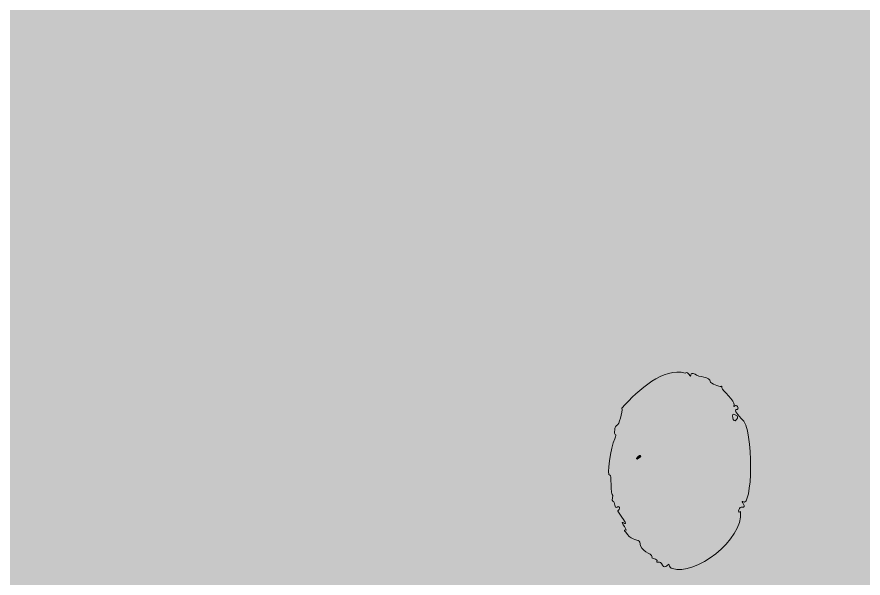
# Model space of a CAD drawing. Header units: centimetres. Extents: x 0.2 to 13.8, y -19.7 to -0.3.
# Drawn here: x 7.457 to 8.693, y -17.904 to -17.084 of the extents above; entities that cross this region are included whole.
import ezdxf

# ---------------------------------------------------------------- set-up
doc = ezdxf.new("R2010")
doc.units = ezdxf.units.CM
doc.header["$MEASUREMENT"] = 0
doc.layers.add('Layer 1', color=7, linetype='Continuous')

# ---------------------------------------------------------------- blocks, each defined once
blk = doc.blocks.new('block 3')
at = {"layer": 'Layer 1', "true_color": 0xe5c49d}
h = blk.add_hatch(color=31, dxfattribs=at)
h.dxf.hatch_style = 2
h.paths.add_polyline_path([(13.7855, -19.7225), (0.1845, -19.7225), (0.1845, -0.2925), (13.7855, -0.2925)])
blk = doc.blocks.new('block 4')
at = {"layer": 'Layer 1', "true_color": 0x6f3415}
h = blk.add_hatch(color=36, dxfattribs=at)
h.dxf.hatch_style = 2
edge = h.paths.add_edge_path()
edge.add_spline(control_points=[(8.5076, -17.672), (8.51, -17.6687), (8.51, -17.6671), (8.5065, -17.6654), (8.4982, -17.6588), (8.5029, -17.6803), (8.5076, -17.672)], knot_values=[0, 0, 0, 0, 1, 1, 1, 2, 2, 2, 2], degree=3, periodic=1)
h = blk.add_hatch(color=36, dxfattribs=at)
h.dxf.hatch_style = 2
edge = h.paths.add_edge_path()
edge.add_spline(control_points=[(8.3677, -17.7251), (8.3666, -17.7235), (8.3653, -17.7251), (8.363, -17.7268), (8.357, -17.7334), (8.3701, -17.7268), (8.3677, -17.7251)], knot_values=[0, 0, 0, 0, 1, 1, 1, 2, 2, 2, 2], degree=3, periodic=1)
at = {"layer": 'Layer 1', "lineweight": 0}
for points, knots in [([(12.861, -0.6696), (12.861, -0.6696), (1.109, -0.6696), (1.109, -0.6696), (0.807, -0.6696), (0.5616, -0.915), (0.5616, -1.2169), (0.5616, -1.2169), (0.5616, -18.7981), (0.5616, -18.7981), (0.5616, -19.1), (0.807, -19.3454), (1.109, -19.3454), (1.109, -19.3454), (12.861, -19.3454), (12.861, -19.3454), (13.163, -19.3454), (13.4084, -19.1), (13.4084, -18.7981), (13.4084, -18.7981), (13.4084, -1.2169), (13.4084, -1.2169), (13.4084, -0.915), (13.163, -0.6696), (12.861, -0.6696)], [0, 0, 0, 0, 1, 1, 1, 2, 2, 2, 3, 3, 3, 4, 4, 4, 5, 5, 5, 6, 6, 6, 7, 7, 7, 8, 8, 8, 8]), ([(8.3298, -17.687), (8.3298, -17.6837), (8.3322, -17.6803), (8.3334, -17.6803), (8.3357, -17.6803), (8.3417, -17.6604), (8.3404, -17.6554), (8.3653, -17.6272), (8.4009, -17.5957), (8.4329, -17.604), (8.4377, -17.6007), (8.4401, -17.6123), (8.4412, -17.6073), (8.4412, -17.604), (8.4424, -17.604), (8.4471, -17.6056), (8.4519, -17.6106), (8.4697, -17.609), (8.4697, -17.6173), (8.4697, -17.6189), (8.4827, -17.6239), (8.4851, -17.6239), (8.4863, -17.6222), (8.4863, -17.6239), (8.4863, -17.6256), (8.4863, -17.6289), (8.5065, -17.6455), (8.5041, -17.6505), (8.5029, -17.6521), (8.5041, -17.6538), (8.5053, -17.6521), (8.5076, -17.6488), (8.5124, -17.6554), (8.5088, -17.6571), (8.5041, -17.6571), (8.5065, -17.6621), (8.5147, -17.6704), (8.5349, -17.6853), (8.5302, -17.8048), (8.5171, -17.7915), (8.5124, -17.7899), (8.5242, -17.8015), (8.5159, -17.7998), (8.5124, -17.7982), (8.5076, -17.8098), (8.5136, -17.8065), (8.5183, -17.848), (8.446, -17.9011), (8.414, -17.8895), (8.4116, -17.8895), (8.4092, -17.8861), (8.4092, -17.8845), (8.4092, -17.8795), (8.4033, -17.8928), (8.3998, -17.8845), (8.3962, -17.8762), (8.3903, -17.8828), (8.3915, -17.8795), (8.3938, -17.8745), (8.382, -17.8762), (8.3843, -17.8729), (8.3843, -17.8662), (8.3666, -17.8662), (8.3666, -17.8513), (8.3653, -17.8463), (8.3547, -17.8496), (8.3487, -17.8397), (8.344, -17.8347), (8.3428, -17.833), (8.3452, -17.833), (8.3476, -17.8347), (8.3464, -17.833), (8.344, -17.828), (8.3322, -17.8131), (8.3547, -17.8347), (8.3404, -17.8148), (8.3298, -17.7998), (8.3357, -17.8081), (8.3369, -17.8015), (8.3369, -17.7998), (8.3357, -17.7982), (8.3334, -17.7998), (8.3286, -17.8031), (8.331, -17.7915), (8.3274, -17.7915), (8.3239, -17.7915), (8.3286, -17.7816), (8.3262, -17.7816), (8.3239, -17.7832), (8.3251, -17.75), (8.3227, -17.7533), (8.3179, -17.7567), (8.3239, -17.7119), (8.3298, -17.7002), (8.3345, -17.6903), (8.3274, -17.6969), (8.3298, -17.687)], [0, 0, 0, 0, 1, 1, 1, 2, 2, 2, 3, 3, 3, 4, 4, 4, 5, 5, 5, 6, 6, 6, 7, 7, 7, 8, 8, 8, 9, 9, 9, 10, 10, 10, 11, 11, 11, 12, 12, 12, 13, 13, 13, 14, 14, 14, 15, 15, 15, 16, 16, 16, 17, 17, 17, 18, 18, 18, 19, 19, 19, 20, 20, 20, 21, 21, 21, 22, 22, 22, 23, 23, 23, 24, 24, 24, 25, 25, 25, 26, 26, 26, 27, 27, 27, 28, 28, 28, 29, 29, 29, 30, 30, 30, 31, 31, 31, 32, 32, 32, 32]), ([(8.5076, -17.672), (8.51, -17.6687), (8.51, -17.6671), (8.5065, -17.6654), (8.4982, -17.6588), (8.5029, -17.6803), (8.5076, -17.672)], [0, 0, 0, 0, 1, 1, 1, 2, 2, 2, 2]), ([(8.3677, -17.7251), (8.3666, -17.7235), (8.3653, -17.7251), (8.363, -17.7268), (8.357, -17.7334), (8.3701, -17.7268), (8.3677, -17.7251)], [0, 0, 0, 0, 1, 1, 1, 2, 2, 2, 2])]:
    blk.add_open_spline(points, degree=3, knots=knots, dxfattribs=at)
blk = doc.blocks.new('block 2')
at = {"layer": 'Layer 1'}
for name in ['block 3', 'block 4']:
    blk.add_blockref(name, (0, 0), dxfattribs=at)

msp = doc.modelspace()

# ---------------------------------------------------------------- block references
at = {"layer": 'Layer 1'}
msp.add_blockref('block 2', (0, 0), dxfattribs=at)

doc.saveas('drawing.dxf')
